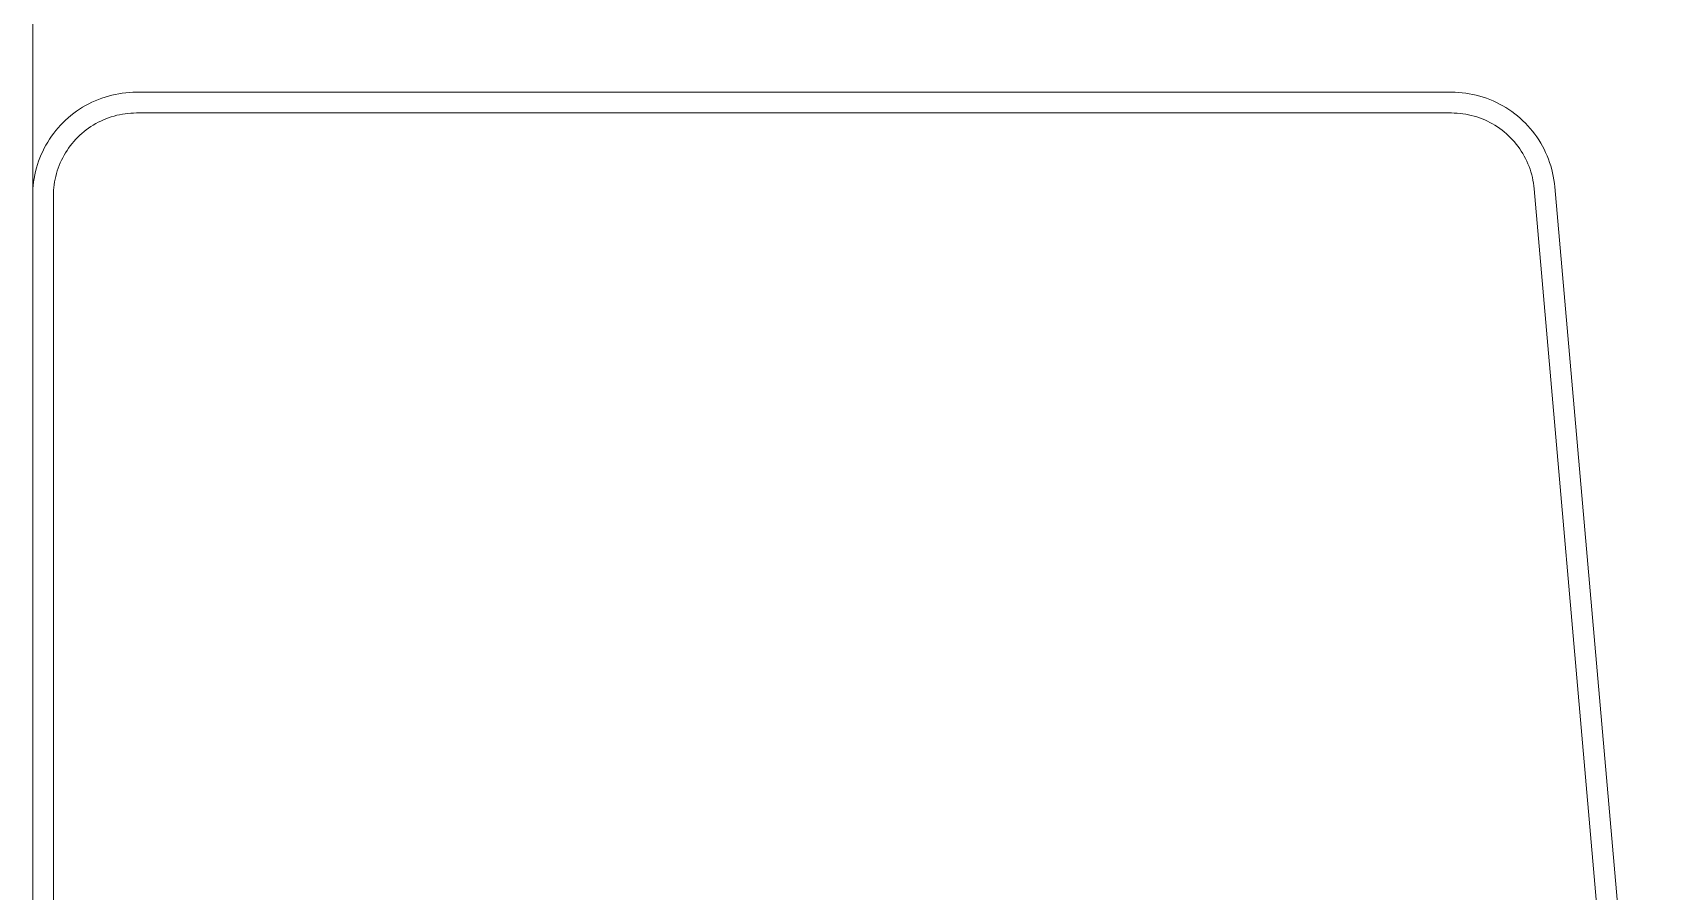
# Model space of a CAD drawing. Header units: millimetres. Extents: x -208 to 4974, y -28 to 3137.
# Drawn here: x 2756.6 to 2835.4, y 1492.8 to 1534.1 of the extents above; entities that cross this region are included whole.
import ezdxf

# ---------------------------------------------------------------- set-up
doc = ezdxf.new("R2010")
doc.units = ezdxf.units.MM
doc.layers.add('ZANO_R', color=7, linetype='Continuous', lineweight=0)

msp = doc.modelspace()

# ---------------------------------------------------------------- linework, layer by layer
at = {"layer": 'ZANO_R'}
for p, q in [((2756.641, 1526.27), (2756.641, 1748.022)), ((2760.457, 1531.128), (2760.292, 1531.084)), ((2760.624, 1531.165), (2760.457, 1531.128)), ((2760.792, 1531.197), (2760.624, 1531.165)), ((2760.96, 1531.223), (2760.792, 1531.197)), ((2761.13, 1531.243), (2760.96, 1531.223)), ((2761.3, 1531.258), (2761.13, 1531.243)), ((2761.471, 1531.267), (2761.3, 1531.258)), ((2761.641, 1531.27), (2761.471, 1531.267)), ((2825.007, 1531.27), (2761.641, 1531.27)), ((2825.18, 1531.267), (2825.007, 1531.27)), ((2825.352, 1531.258), (2825.18, 1531.267)), ((2825.524, 1531.243), (2825.352, 1531.258)), ((2825.695, 1531.222), (2825.524, 1531.243)), ((2825.865, 1531.196), (2825.695, 1531.222)), ((2826.035, 1531.163), (2825.865, 1531.196)), ((2826.203, 1531.125), (2826.035, 1531.163)), ((2826.37, 1531.08), (2826.203, 1531.125)), ((2758.758, 1530.355), (2758.62, 1530.254)), ((2758.899, 1530.451), (2758.758, 1530.355)), ((2759.043, 1530.542), (2758.899, 1530.451)), ((2759.191, 1530.628), (2759.043, 1530.542)), ((2759.341, 1530.709), (2759.191, 1530.628)), ((2759.494, 1530.785), (2759.341, 1530.709)), ((2759.649, 1530.856), (2759.494, 1530.785)), ((2759.807, 1530.921), (2759.649, 1530.856)), ((2759.967, 1530.981), (2759.807, 1530.921)), ((2760.129, 1531.035), (2759.967, 1530.981)), ((2760.292, 1531.084), (2760.129, 1531.035)), ((2826.535, 1531.031), (2826.37, 1531.08)), ((2826.698, 1530.975), (2826.535, 1531.031)), ((2826.859, 1530.914), (2826.698, 1530.975)), ((2827.019, 1530.847), (2826.859, 1530.914)), ((2827.175, 1530.775), (2827.019, 1530.847)), ((2827.329, 1530.698), (2827.175, 1530.775)), ((2827.481, 1530.615), (2827.329, 1530.698)), ((2827.629, 1530.527), (2827.481, 1530.615)), ((2827.774, 1530.434), (2827.629, 1530.527)), ((2827.916, 1530.336), (2827.774, 1530.434)), ((2828.055, 1530.233), (2827.916, 1530.336)), ((2757.873, 1529.556), (2757.763, 1529.425)), ((2757.987, 1529.682), (2757.873, 1529.556)), ((2758.106, 1529.805), (2757.987, 1529.682)), ((2758.228, 1529.924), (2758.106, 1529.805)), ((2758.355, 1530.038), (2758.228, 1529.924)), ((2758.486, 1530.148), (2758.355, 1530.038)), ((2758.62, 1530.254), (2758.486, 1530.148)), ((2759.447, 1529.614), (2759.335, 1529.538)), ((2759.563, 1529.687), (2759.447, 1529.614)), ((2759.681, 1529.756), (2759.563, 1529.687)), ((2759.801, 1529.821), (2759.681, 1529.756)), ((2759.923, 1529.882), (2759.801, 1529.821)), ((2760.048, 1529.939), (2759.923, 1529.882)), ((2760.174, 1529.991), (2760.048, 1529.939)), ((2760.302, 1530.039), (2760.174, 1529.991)), ((2760.431, 1530.082), (2760.302, 1530.039)), ((2760.562, 1530.121), (2760.431, 1530.082)), ((2760.694, 1530.156), (2760.562, 1530.121)), ((2760.827, 1530.186), (2760.694, 1530.156)), ((2760.962, 1530.212), (2760.827, 1530.186)), ((2761.097, 1530.232), (2760.962, 1530.212)), ((2761.232, 1530.249), (2761.097, 1530.232)), ((2761.368, 1530.26), (2761.232, 1530.249)), ((2761.505, 1530.267), (2761.368, 1530.26)), ((2761.641, 1530.27), (2761.505, 1530.267)), ((2825.007, 1530.27), (2761.641, 1530.27)), ((2825.145, 1530.267), (2825.007, 1530.27)), ((2825.283, 1530.26), (2825.145, 1530.267)), ((2825.42, 1530.248), (2825.283, 1530.26)), ((2825.557, 1530.232), (2825.42, 1530.248)), ((2825.694, 1530.21), (2825.557, 1530.232)), ((2825.829, 1530.184), (2825.694, 1530.21)), ((2825.964, 1530.154), (2825.829, 1530.184)), ((2826.097, 1530.118), (2825.964, 1530.154)), ((2826.229, 1530.078), (2826.097, 1530.118)), ((2826.36, 1530.034), (2826.229, 1530.078)), ((2826.489, 1529.985), (2826.36, 1530.034)), ((2826.616, 1529.932), (2826.489, 1529.985)), ((2826.742, 1529.874), (2826.616, 1529.932)), ((2826.865, 1529.812), (2826.742, 1529.874)), ((2826.986, 1529.746), (2826.865, 1529.812)), ((2827.105, 1529.676), (2826.986, 1529.746)), ((2827.221, 1529.601), (2827.105, 1529.676)), ((2827.335, 1529.523), (2827.221, 1529.601)), ((2828.19, 1530.126), (2828.055, 1530.233)), ((2828.321, 1530.014), (2828.19, 1530.126)), ((2828.448, 1529.897), (2828.321, 1530.014)), ((2828.571, 1529.776), (2828.448, 1529.897)), ((2828.69, 1529.651), (2828.571, 1529.776)), ((2828.805, 1529.522), (2828.69, 1529.651)), ((2757.369, 1528.868), (2757.283, 1528.72)), ((2757.46, 1529.012), (2757.369, 1528.868)), ((2757.556, 1529.153), (2757.46, 1529.012)), ((2757.657, 1529.291), (2757.556, 1529.153)), ((2757.763, 1529.425), (2757.657, 1529.291)), ((2758.538, 1528.794), (2758.454, 1528.687)), ((2758.626, 1528.899), (2758.538, 1528.794)), ((2758.718, 1529), (2758.626, 1528.899)), ((2758.813, 1529.098), (2758.718, 1529)), ((2758.911, 1529.193), (2758.813, 1529.098)), ((2759.012, 1529.285), (2758.911, 1529.193)), ((2759.117, 1529.373), (2759.012, 1529.285)), ((2759.224, 1529.457), (2759.117, 1529.373)), ((2759.335, 1529.538), (2759.224, 1529.457)), ((2827.445, 1529.441), (2827.335, 1529.523)), ((2827.553, 1529.355), (2827.445, 1529.441)), ((2827.658, 1529.265), (2827.553, 1529.355)), ((2827.76, 1529.172), (2827.658, 1529.265)), ((2827.858, 1529.075), (2827.76, 1529.172)), ((2827.954, 1528.975), (2827.858, 1529.075)), ((2828.045, 1528.872), (2827.954, 1528.975)), ((2828.133, 1528.765), (2828.045, 1528.872)), ((2828.217, 1528.656), (2828.133, 1528.765)), ((2828.915, 1529.389), (2828.805, 1529.522)), ((2829.02, 1529.253), (2828.915, 1529.389)), ((2829.12, 1529.113), (2829.02, 1529.253)), ((2829.216, 1528.969), (2829.12, 1529.113)), ((2829.307, 1528.822), (2829.216, 1528.969)), ((2829.392, 1528.672), (2829.307, 1528.822)), ((2756.99, 1528.104), (2756.93, 1527.944)), ((2757.055, 1528.262), (2756.99, 1528.104)), ((2757.126, 1528.417), (2757.055, 1528.262)), ((2757.202, 1528.57), (2757.126, 1528.417)), ((2757.283, 1528.72), (2757.202, 1528.57)), ((2758.029, 1527.988), (2757.972, 1527.863)), ((2758.09, 1528.11), (2758.029, 1527.988)), ((2758.155, 1528.23), (2758.09, 1528.11)), ((2758.224, 1528.348), (2758.155, 1528.23)), ((2758.296, 1528.464), (2758.224, 1528.348)), ((2758.373, 1528.576), (2758.296, 1528.464)), ((2758.454, 1528.687), (2758.373, 1528.576)), ((2828.298, 1528.544), (2828.217, 1528.656)), ((2828.374, 1528.429), (2828.298, 1528.544)), ((2828.447, 1528.312), (2828.374, 1528.429)), ((2828.515, 1528.192), (2828.447, 1528.312)), ((2828.579, 1528.07), (2828.515, 1528.192)), ((2828.639, 1527.945), (2828.579, 1528.07)), ((2829.472, 1528.52), (2829.392, 1528.672)), ((2829.547, 1528.364), (2829.472, 1528.52)), ((2829.617, 1528.206), (2829.547, 1528.364)), ((2829.681, 1528.046), (2829.617, 1528.206)), ((2829.739, 1527.884), (2829.681, 1528.046)), ((2756.746, 1527.287), (2756.714, 1527.119)), ((2756.783, 1527.454), (2756.746, 1527.287)), ((2756.827, 1527.619), (2756.783, 1527.454)), ((2756.876, 1527.782), (2756.827, 1527.619)), ((2756.93, 1527.944), (2756.876, 1527.782)), ((2757.755, 1527.217), (2757.725, 1527.084)), ((2757.79, 1527.349), (2757.755, 1527.217)), ((2757.829, 1527.48), (2757.79, 1527.349)), ((2757.872, 1527.609), (2757.829, 1527.48)), ((2757.92, 1527.737), (2757.872, 1527.609)), ((2757.972, 1527.863), (2757.92, 1527.737)), ((2828.695, 1527.819), (2828.639, 1527.945)), ((2828.746, 1527.691), (2828.695, 1527.819)), ((2828.793, 1527.561), (2828.746, 1527.691)), ((2828.835, 1527.43), (2828.793, 1527.561)), ((2828.873, 1527.297), (2828.835, 1527.43)), ((2828.906, 1527.163), (2828.873, 1527.297)), ((2829.792, 1527.72), (2829.739, 1527.884)), ((2829.839, 1527.554), (2829.792, 1527.72)), ((2829.881, 1527.386), (2829.839, 1527.554)), ((2829.916, 1527.218), (2829.881, 1527.386)), ((2829.946, 1527.048), (2829.916, 1527.218)), ((2756.644, 1526.44), (2756.641, 1526.27)), ((2756.653, 1526.611), (2756.644, 1526.44)), ((2756.667, 1526.781), (2756.653, 1526.611)), ((2756.688, 1526.951), (2756.667, 1526.781)), ((2756.714, 1527.119), (2756.688, 1526.951)), ((2757.644, 1526.406), (2757.641, 1526.27)), ((2757.651, 1526.543), (2757.644, 1526.406)), ((2757.662, 1526.679), (2757.651, 1526.543)), ((2757.678, 1526.814), (2757.662, 1526.679)), ((2757.699, 1526.949), (2757.678, 1526.814)), ((2757.725, 1527.084), (2757.699, 1526.949)), ((2828.935, 1527.028), (2828.906, 1527.163)), ((2828.958, 1526.892), (2828.935, 1527.028)), ((2828.978, 1526.755), (2828.958, 1526.892)), ((2828.992, 1526.618), (2828.978, 1526.755)), ((2834.362, 1465.226), (2828.992, 1526.618)), ((2829.97, 1526.877), (2829.946, 1527.048)), ((2829.988, 1526.705), (2829.97, 1526.877)), ((2835.362, 1465.27), (2829.988, 1526.705)), ((2756.641, 1526.27), (2756.641, 1523.27)), ((2757.641, 1526.27), (2757.641, 1523.27)), ((2756.641, 1523.27), (2756.641, 1403.27)), ((2757.641, 1523.27), (2757.641, 1403.27))]:
    msp.add_line(p, q, dxfattribs=at)

doc.saveas('drawing.dxf')
